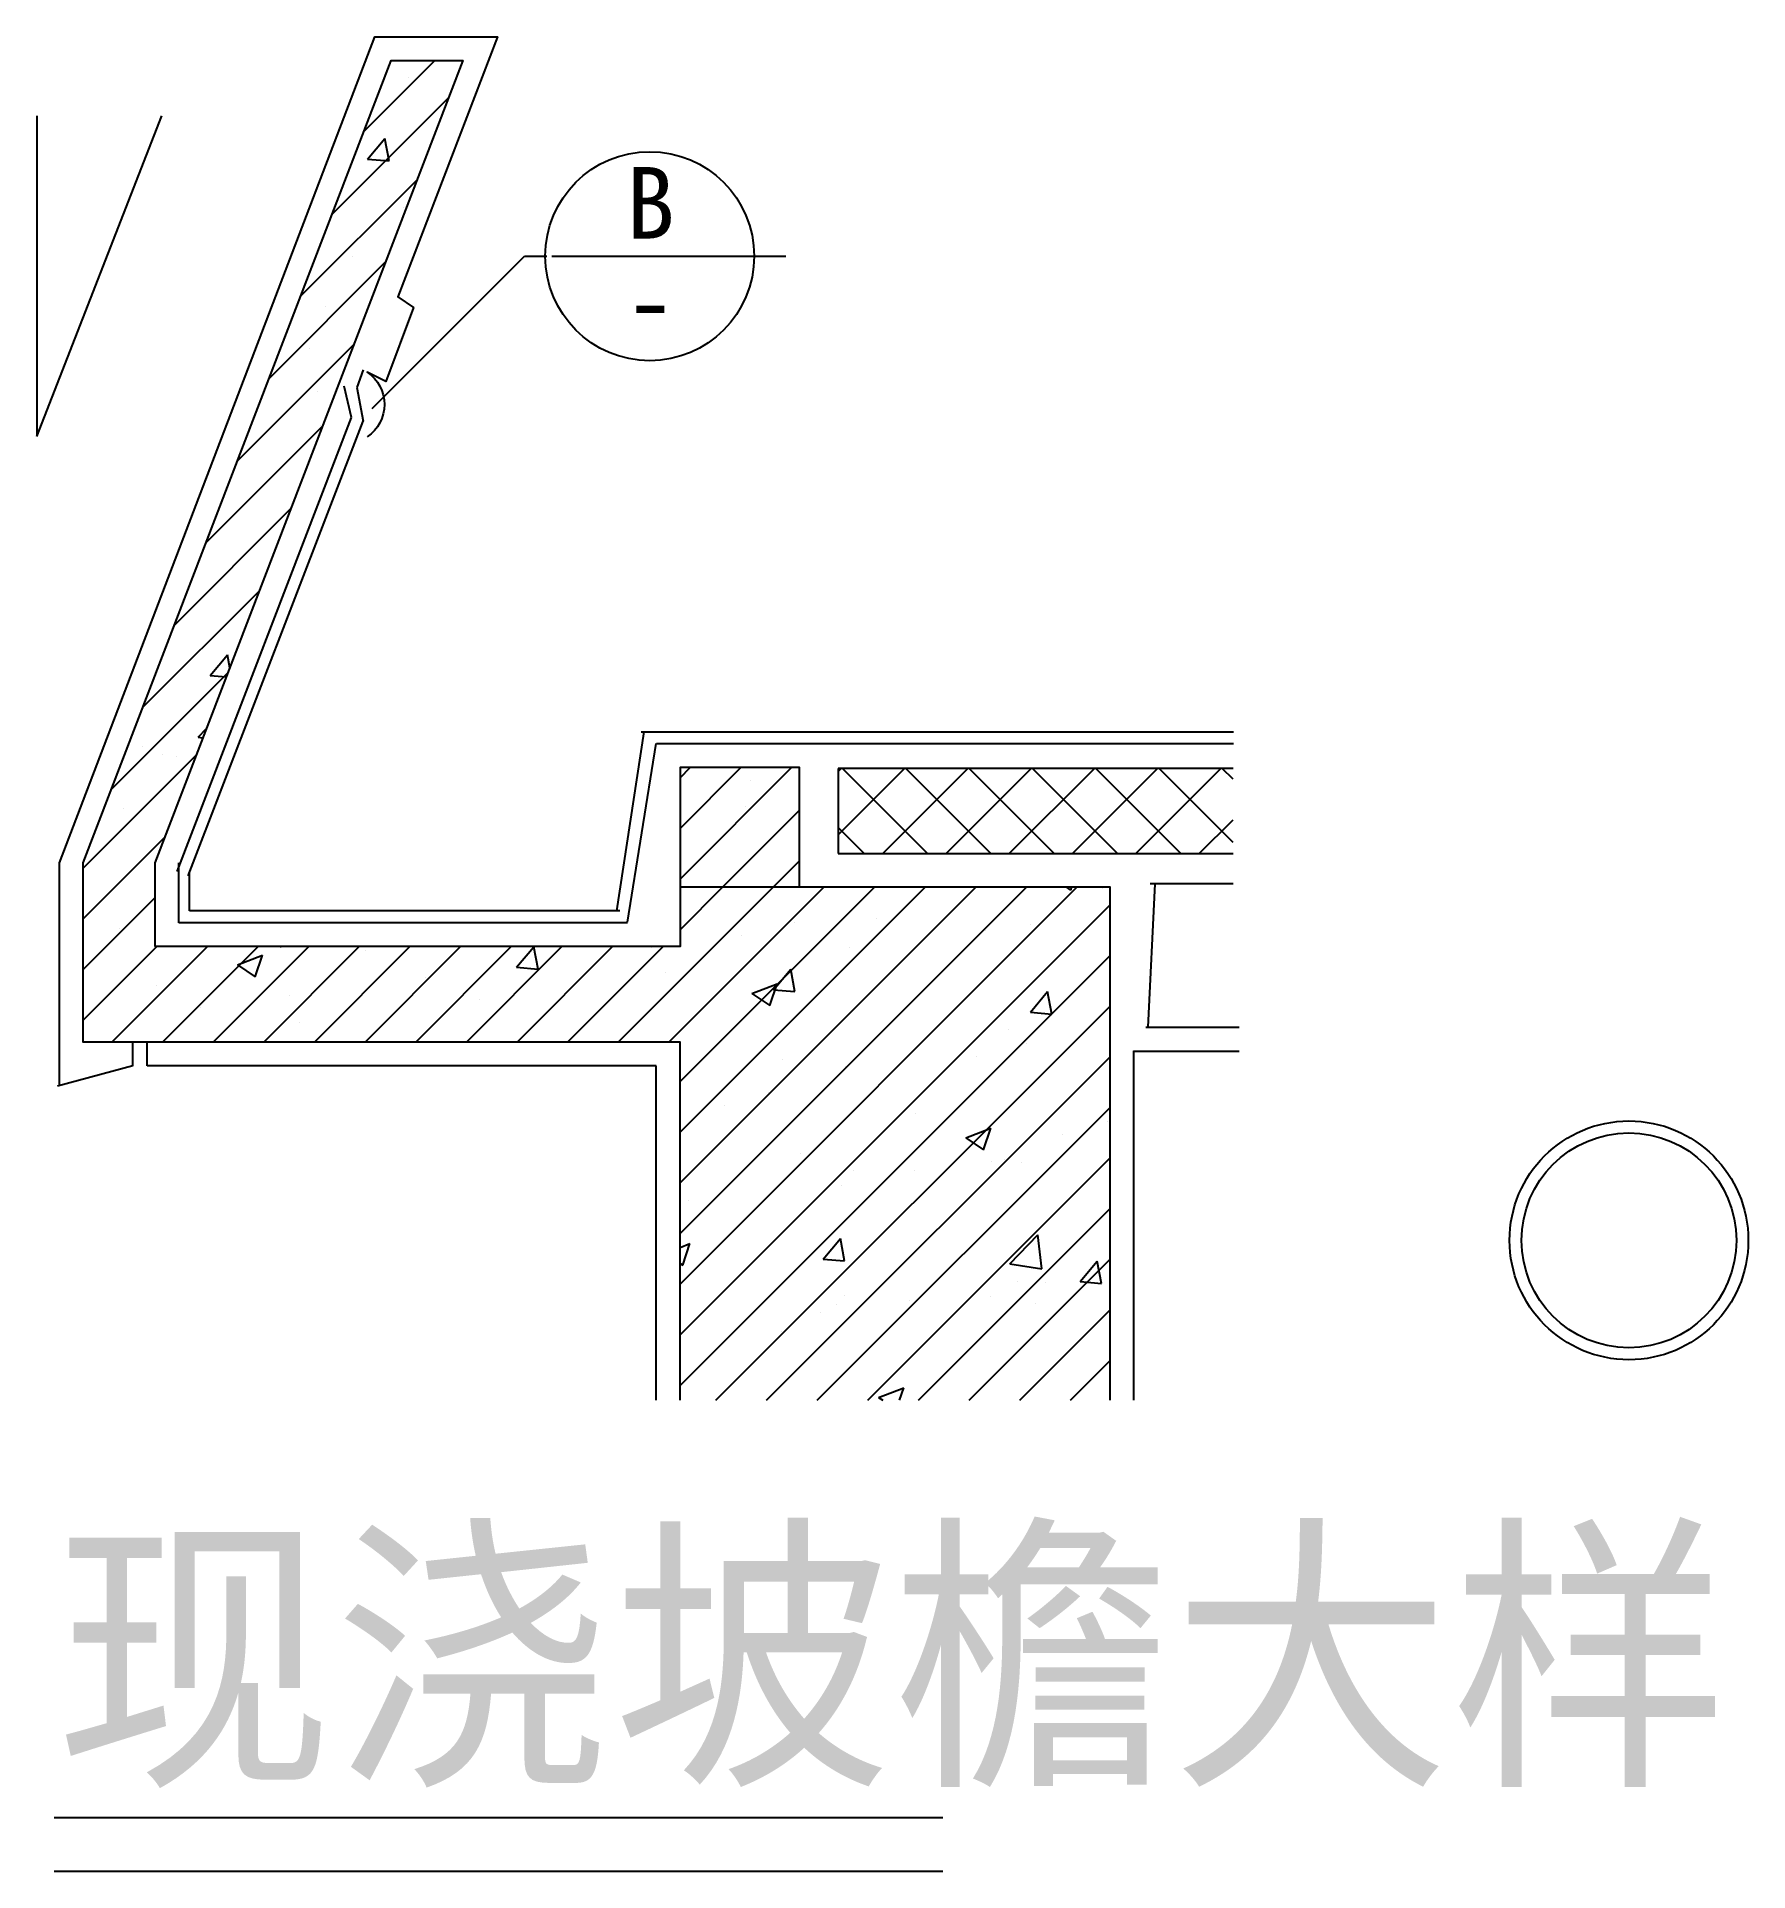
# Model space of a CAD drawing. Header units: metres. Extents: x 12081 to 13515, y 8605 to 10142.
import ezdxf

# ---------------------------------------------------------------- set-up
doc = ezdxf.new("R2010")
doc.units = ezdxf.units.M
doc.layers.add('PUB_DIM', color=3, linetype='Continuous')
doc.layers.add('PUB_TEXT', color=7, linetype='Continuous')

# ---------------------------------------------------------------- blocks, each defined once
blk = doc.blocks.new('M_N11SRG')
at = {"color": 0}
for p, q in [((-244.79, 1062.74), (-185.35, 1122.18)), ((-207.8, 1107.65), (-207.8, 1107.65)), ((-271.22, 993.88), (-173.84, 1091.26)), ((-241.75, 1039.64), (-227.29, 1056.88)), ((-223.8, 1038.07), (-227.27, 1056.88)), ((-241.75, 1039.64), (-223.82, 1038.08)), ((-297.66, 925.02), (-200.27, 1022.4)), ((-211.62, 999.22), (-211.62, 999.22)), ((-324.09, 856.16), (-226.71, 953.54)), ((-254.4, 957.79), (-254.4, 957.79)), ((-277.31, 915.96), (-277.31, 915.96)), ((-350.52, 787.3), (-253.14, 884.69)), ((-290.54, 880.89), (-290.54, 880.89)), ((-283.68, 845.17), (-283.68, 845.17)), ((-376.95, 718.45), (-279.57, 815.83)), ((-280.95, 816.09), (-280.95, 816.09)), ((-403.39, 649.59), (-306, 746.97)), ((-429.82, 580.73), (-332.44, 678.11)), ((-373.68, 607.15), (-359.22, 624.39)), ((-357.21, 613.58), (-359.2, 624.39)), ((-456.25, 511.87), (-358.87, 609.25)), ((-373.68, 607.15), (-360.13, 605.97)), ((-383.75, 555.44), (-376.71, 562.77)), ((-383.75, 555.44), (-379.76, 554.82)), ((-480, 445.69), (-385.3, 540.39)), ((-430.24, 547.87), (-430.24, 547.87)), ((-413.68, 540.88), (-413.68, 540.88)), ((-401.78, 539.38), (-401.78, 539.38)), ((20, 521.43), (28.57, 530)), ((20, 479), (71, 530)), ((20, 436.58), (113.42, 530)), ((152.37, 473.49), (208.01, 529.12)), ((152.37, 526.52), (154.97, 529.12)), ((227.34, 457.89), (156.11, 529.12)), ((189.81, 457.89), (261.04, 529.12)), ((280.37, 457.89), (209.14, 529.12)), ((242.84, 457.89), (314.07, 529.12)), ((333.4, 457.89), (262.18, 529.12)), ((295.88, 457.89), (367.1, 529.12)), ((386.44, 457.89), (315.21, 529.12)), ((348.91, 457.89), (420.14, 529.12)), ((439.47, 457.89), (368.24, 529.12)), ((401.94, 457.89), (473.17, 529.12)), ((483.29, 467.1), (421.28, 529.12)), ((483.29, 520.14), (474.31, 529.12)), ((78.66, 519.08), (78.66, 519.08)), ((-445.93, 495.36), (-445.93, 495.36)), ((55.85, 430), (120, 494.15)), ((75.05, 497.29), (75.05, 497.29)), ((174.31, 457.89), (152.37, 479.83)), ((454.98, 457.89), (483.29, 486.21)), ((-480, 403.27), (-411.73, 471.53)), ((98.28, 430), (120, 451.72)), ((106.12, 437.08), (106.12, 437.08)), ((-480, 360.84), (-420, 420.84)), ((-31.72, 300), (98.28, 430)), ((10.7, 300), (140.7, 430)), ((20, 394.15), (55.85, 430)), ((20, 266.87), (183.13, 430)), ((20, 224.44), (225.56, 430)), ((20, 182.02), (267.98, 430)), ((20, 139.59), (310.41, 430)), ((20, 97.17), (352.83, 430)), ((343.31, 430), (347.26, 427.33)), ((347.28, 427.33), (348.18, 430)), ((374.31, 428.76), (374.31, 428.76)), ((20, 54.74), (380, 414.74)), ((115.86, 400.12), (115.86, 400.12)), ((184.85, 403.81), (184.85, 403.81)), ((-449.58, 395.49), (-449.58, 395.49)), ((71.23, 388.85), (71.23, 388.85)), ((276.01, 393.35), (276.01, 393.35)), ((313.72, 398.77), (313.72, 398.77)), ((-480, 318.41), (-418.41, 380)), ((-455.99, 300), (-375.99, 380)), ((-413.56, 300), (-333.56, 380)), ((-371.14, 300), (-291.14, 380)), ((-350.87, 364.66), (-329.86, 372.73)), ((-335.92, 354.59), (-329.84, 372.72)), ((-328.71, 300), (-248.71, 380)), ((-314.94, 380), (-314.12, 379.93)), ((-314.11, 379.92), (-314.12, 380)), ((-286.28, 300), (-206.28, 380)), ((-243.86, 300), (-163.86, 380)), ((-243.79, 377.01), (-243.79, 377.01)), ((-201.43, 300), (-121.43, 380)), ((-159, 300), (-79, 380)), ((-116.88, 362.67), (-102.41, 379.91)), ((-116.58, 300), (-36.58, 380)), ((-98.93, 361.1), (-102.4, 379.9)), ((-74.15, 300), (5.85, 380)), ((-3.87, 378.97), (-3.87, 378.97)), ((20, 12.31), (380, 372.31)), ((162.18, 379.57), (162.18, 379.57)), ((-350.87, 364.66), (-335.94, 354.6)), ((-193.34, 354.02), (-193.34, 354.02)), ((-116.88, 362.67), (-98.95, 361.1)), ((8.15, 358.45), (8.15, 358.45)), ((98.3, 343.85), (112.76, 361.08)), ((116.25, 342.27), (112.78, 361.08)), ((-418.74, 346.98), (-418.74, 346.98)), ((-306.96, 339.06), (-306.96, 339.06)), ((80.27, 340.64), (101.28, 348.7)), ((80.27, 340.64), (95.2, 330.57)), ((95.21, 330.57), (101.3, 348.7)), ((98.3, 343.85), (116.23, 342.28)), ((313.48, 325.02), (327.94, 342.26)), ((331.43, 323.45), (327.96, 342.25)), ((-382.06, 329.18), (-382.06, 329.18)), ((-147.66, 335.95), (-147.66, 335.95)), ((50.11, 0), (380, 329.89)), ((313.48, 325.02), (331.41, 323.45)), ((-299.19, 316.75), (-299.19, 316.75)), ((295.39, 310.43), (295.39, 310.43)), ((370.49, 320.32), (370.49, 320.32)), ((310.07, 298.91), (310.07, 298.91)), ((92.54, 0), (380, 287.46)), ((105.93, 285.49), (105.93, 285.49)), ((158.54, 279.7), (158.54, 279.7)), ((268.69, 288.11), (268.69, 288.11)), ((57.44, 246.82), (57.44, 246.82)), ((93.74, 258.08), (93.74, 258.08)), ((134.97, 0), (380, 245.03)), ((217.59, 240.06), (217.59, 240.06)), ((377.74, 233.29), (377.74, 233.29)), ((259.34, 219.85), (280.35, 227.91)), ((259.34, 219.85), (274.27, 209.79)), ((274.29, 209.78), (280.37, 227.91)), ((340.58, 222.24), (340.58, 222.24)), ((120.7, 206.52), (120.7, 206.52)), ((177.39, 0), (380, 202.61)), ((291.57, 202), (291.57, 202)), ((165.62, 192.21), (165.62, 192.21)), ((216.47, 192.11), (216.47, 192.11)), ((280.85, 199.76), (280.85, 199.76)), ((306.42, 199.04), (306.42, 199.04)), ((154.89, 179.83), (154.89, 179.83)), ((27.01, 167.16), (27.01, 167.16)), ((219.82, 0), (380, 160.18)), ((296.37, 114.23), (319.74, 138.59)), ((323.07, 110.09), (319.75, 138.58)), ((20, 127.98), (28.28, 131.16)), ((22.22, 113.02), (28.3, 131.15)), ((139.93, 118.19), (154.39, 135.42)), ((157.88, 116.61), (154.41, 135.42)), ((20, 114.51), (22.2, 113.03)), ((139.93, 118.19), (157.86, 116.62)), ((262.25, 0), (380, 117.75)), ((296.37, 114.23), (323.05, 110.1)), ((355.1, 99.36), (369.57, 116.6)), ((373.05, 97.79), (369.59, 116.59)), ((302.77, 99.17), (302.77, 99.17)), ((326.27, 98.63), (326.27, 98.63)), ((355.1, 99.36), (373.04, 97.79)), ((151.24, 79.96), (151.24, 79.96)), ((157.91, 87.56), (157.91, 87.56)), ((212.65, 83.67), (212.65, 83.67)), ((280.2, 87.22), (280.2, 87.22)), ((318.05, 80.8), (318.05, 80.8)), ((137.55, 73.78), (137.55, 73.78)), ((304.67, 0), (380, 75.33)), ((105.24, 57.19), (105.24, 57.19)), ((347.1, 0), (380, 32.9)), ((186.35, 2.31), (207.36, 10.37)), ((186.35, 2.31), (189.77, 0)), ((203.9, 0), (207.37, 10.36))]:
    blk.add_line(p, q, dxfattribs=at)
for p, q in [((-255.36, 823.1), (-261.46, 849.57)), ((152.37, 529.12), (152.37, 457.89)), ((483.29, 529.12), (152.37, 529.12)), ((-500, 263.11), (-500, 450)), ((152.37, 457.89), (483.29, 457.89)), ((-438.46, 280), (-438.46, 300)), ((-426.46, 280), (-426.46, 300)), ((400, 292.77), (400, 0)), ((400, 292.46), (488.39, 292.46)), ((-438.33, 280), (-501.7, 263.11)), ((0, 280), (-426.46, 280)), ((0, 0), (0, 280.03))]:
    blk.add_line(p, q)
blk.add_lwpolyline([(-500, 450), (-235.72, 1142.18), (-132.87, 1142.18), (-216.5, 924.33), (-203.33, 915.4), (-226.58, 853.44), (-242.08, 861.19, -0.53), (-242.08, 806.98)], format="xyb")
for points in [[(20, 0), (20, 300), (-480, 300), (-480, 450), (-221.98, 1122.18), (-161.98, 1122.18), (-420, 450), (-420, 380)], [(20, 0), (20, 300), (-480, 300), (-480, 450), (-221.98, 1122.18), (-161.98, 1122.18), (-420, 450), (-420, 380)], [(-245.59, 863.11), (-250.83, 848.37)], [(-250.83, 848.37), (-245.54, 820.08)], [(-401.33, 442.83), (-255.36, 823.1)], [(-391.99, 439.25), (-245.54, 820.08)], [(-32.94, 410.03), (-10, 560)], [(-12.58, 560), (483.65, 560)], [(-24.03, 400.36), (0, 550)], [(0.28, 550), (483.65, 550)], [(120, 430), (120, 530), (20, 530), (20, 380), (-420.07, 380)], [(120, 430), (120, 530), (20, 530), (20, 380), (-420.07, 380)], [(-400, 399.86), (-400, 450)], [(-390.92, 410), (-390.92, 441.57)], [(417.84, 432.46), (412.02, 312.46)], [(483.29, 432.46), (413.83, 432.46)], [(20, 430), (380, 430), (380, 0)], [(20, 430), (380, 430), (380, 0)], [(-24.03, 400), (-400, 400)], [(-30.39, 410), (-390.92, 410)], [(410.15, 312.46), (488.39, 312.46)]]:
    blk.add_lwpolyline(points)
for radius in [100, 90]:
    blk.add_circle((815.01, 133.91), radius)
at = {"layer": 'PUB_DIM'}
for p, q in [((-519.01, 1075.78), (-519.01, 807.63)), ((-518.94, 807.39), (-414.27, 1075.78)), ((-237.85, 830.78), (-110.23, 958.31)), ((-110.23, 958.31), (-91.72, 958.31)), ((-87.44, 958.31), (108.55, 958.31))]:
    blk.add_line(p, q, dxfattribs=at)
blk.add_circle((-5.4, 958.31), 87.53, dxfattribs=at)
at = {"color": 7, "linetype": 'BYBLOCK'}
for s, p in [('B', (-25.22, 973.01)), ('-', (-25.23, 890.76))]:
    blk.add_text(s, height=60, dxfattribs=at).set_placement(p)

msp = doc.modelspace()

# ---------------------------------------------------------------- linework, layer by layer
at = {"layer": 'PUB_TEXT'}
for points in [[(12095.51, 8650.36), (12840.17, 8650.36)], [(12095.51, 8605.36), (12840.17, 8605.36)]]:
    msp.add_lwpolyline(points, dxfattribs=at)

# ---------------------------------------------------------------- block references
msp.add_blockref('M_N11SRG', (12600, 9000))

# ---------------------------------------------------------------- texts
msp.add_text('现浇坡檐大样', height=180, dxfattribs=at).set_placement((12095.51, 8695.36))

doc.saveas('drawing.dxf')
